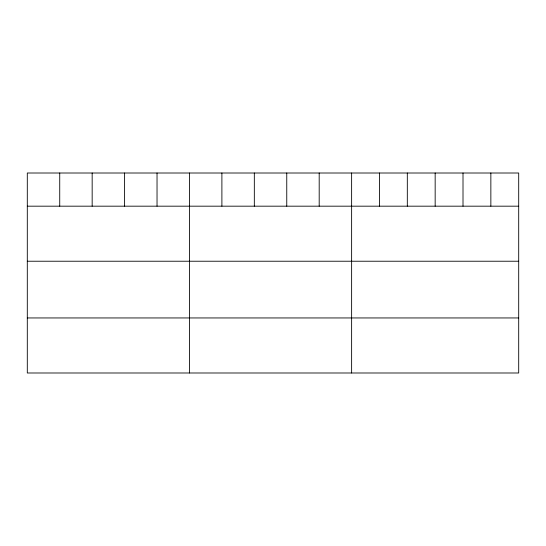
<?xml version="1.0" encoding="UTF-8"?>
<svg xmlns="http://www.w3.org/2000/svg" width="546" height="546" viewBox="0 0 546 546"><rect width="100%" height="100%" fill="white"/><g stroke="black" fill="none" stroke-linecap="round" stroke-linejoin="round"><path stroke-width="0.82" d="M518.7 206.176L518.7 372.993L27.3 372.993L27.3 173.007L518.7 173.007L518.7 206.176L27.3 206.176M27.3 261.227L518.7 261.227M27.3 317.949L518.7 317.949M490.854 173.007L490.854 206.176M463.008 173.007L463.008 206.176M435.162 173.007L435.162 206.176M407.316 173.007L407.316 206.176M379.47 173.007L379.47 206.176M351.624 173.007L351.624 372.993M319.192 173.007L319.192 206.176M286.759 173.007L286.759 206.176M254.327 173.007L254.327 206.176M221.894 173.007L221.894 206.176M189.462 173.007L189.462 372.993M157.03 173.007L157.03 206.176M124.597 173.007L124.597 206.176M92.165 173.007L92.165 206.176M59.732 173.007L59.732 206.176"/></g></svg>
